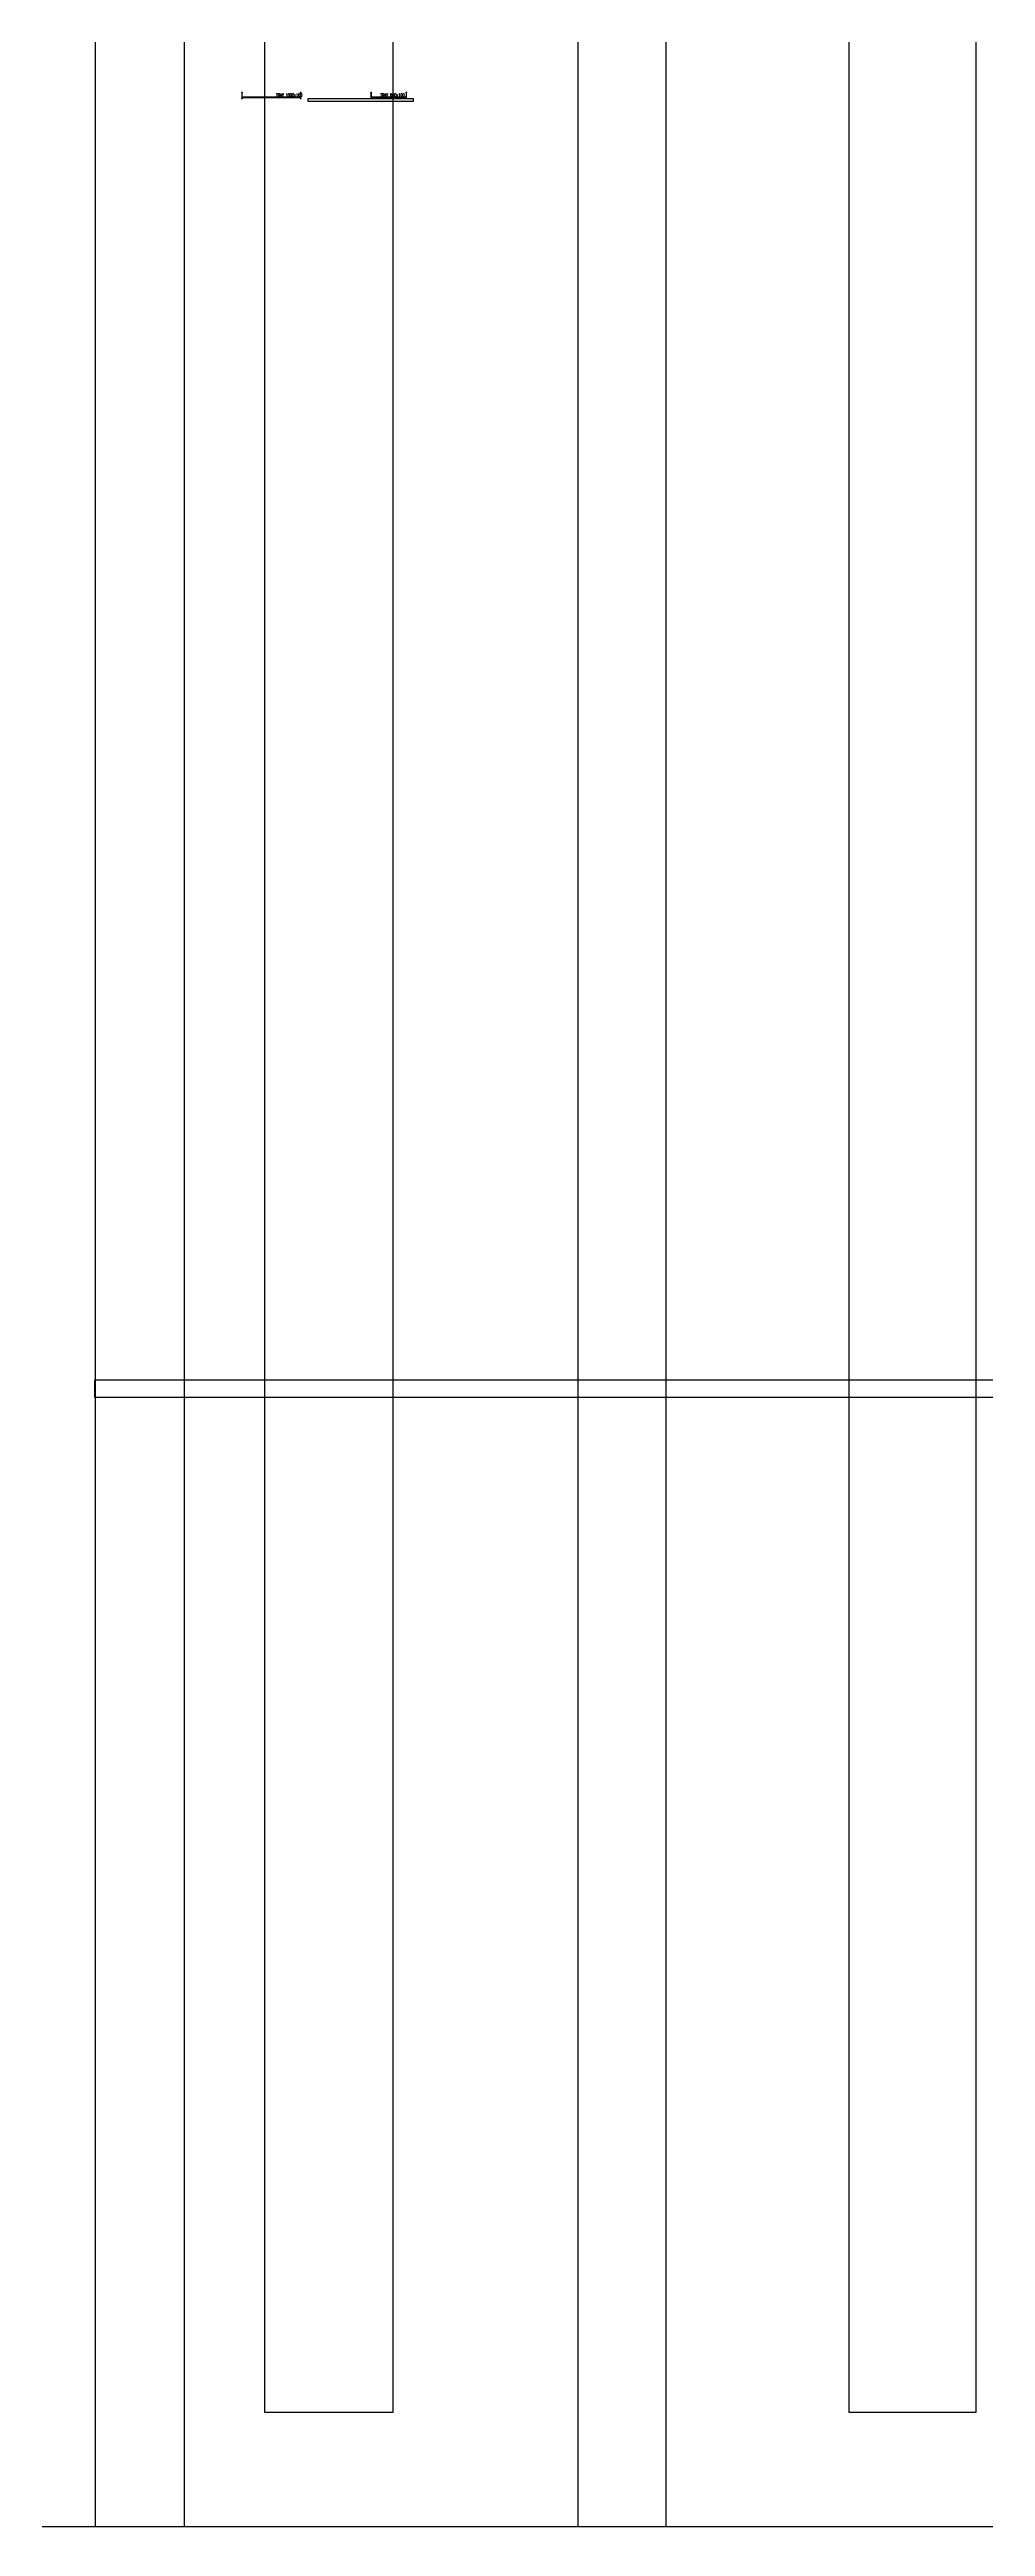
# Model space of a CAD drawing. Header units: millimetres. Extents: x -192235 to 515711, y 45168 to 947868.
# Drawn here: x 127251 to 143208, y 488080 to 530280 of the extents above; entities that cross this region are included whole.
import ezdxf

# ---------------------------------------------------------------- set-up
doc = ezdxf.new("R2010")
doc.units = ezdxf.units.MM
doc.header["$LTSCALE"] = 1000
for name, color, linetype in [('0-tool', 1, 'Continuous'), ('P-UPW', 181, 'Continuous'), ('U-ELE', 2, 'Continuous'), ('U-TXT', 3, 'Continuous')]:
    doc.layers.add(name, color=color, linetype=linetype)
doc.styles.add('dim-txt', font='simplex.shx', dxfattribs={"width": 0.8})

# ---------------------------------------------------------------- blocks, each defined once
blk = doc.blocks.new('*U35')
for p, q in [((-1, 9.659999999999854), (-1, 9.5)), ((-1, 9.5), (-0.7599999999947613, 9.5)), ((-0.1199999999953434, 0.2999999999992724), (-1, 0.2999999999992724)), ((-1, 0.2999999999992724), (-1, 0)), ((-1, 0), (1, 0)), ((-0.7599999999947613, 9.5), (-0.7599999999947613, 9.659999999999854)), ((0.6600000000034925, 10), (-0.6599999999962165, 10)), ((-0.6599999999962165, 9.7599999999984), (-0.1199999999953434, 9.7599999999984)), ((-0.1199999999953434, 9.7599999999984), (-0.1199999999953434, 0.2999999999992724)), ((0.1200000000026193, 2.540000000000873), (0.1200000000026193, 9.7599999999984)), ((0.1200000000026193, 9.7599999999984), (0.6600000000034925, 9.7599999999984)), ((0.1200000000026193, 1.840000000000146), (59.88000000000466, 1.840000000000146)), ((0.1200000000026193, 0.2999999999992724), (0.1200000000026193, 1.840000000000146)), ((1, 0.2999999999992724), (0.1200000000026193, 0.2999999999992724)), ((59.38000000000466, 2.040000000000873), (0.6200000000026193, 2.040000000000873)), ((0.7600000000020373, 9.659999999999854), (0.7600000000020373, 9.5)), ((0.7600000000020373, 9.5), (1, 9.5)), ((1, 9.5), (1, 9.659999999999854)), ((1, 0), (1, 0.2999999999992724)), ((59, 9.659999999999854), (59, 9.5)), ((59, 9.5), (59.24000000000524, 9.5)), ((59.88000000000466, 0.2999999999992724), (59, 0.2999999999992724)), ((59, 0.2999999999992724), (59, 0)), ((59, 0), (61, 0)), ((59.24000000000524, 9.5), (59.24000000000524, 9.659999999999854)), ((60.66000000000349, 10), (59.34000000000378, 10)), ((59.34000000000378, 9.7599999999984), (59.88000000000466, 9.7599999999984)), ((59.88000000000466, 9.7599999999984), (59.88000000000466, 2.540000000000873)), ((59.88000000000466, 1.840000000000146), (59.88000000000466, 0.2999999999992724)), ((60.12000000000262, 0.2999999999992724), (60.12000000000262, 9.7599999999984)), ((60.12000000000262, 9.7599999999984), (60.66000000000349, 9.7599999999984)), ((61, 0.2999999999992724), (60.12000000000262, 0.2999999999992724)), ((60.76000000000204, 9.659999999999854), (60.76000000000204, 9.5)), ((60.76000000000204, 9.5), (61, 9.5)), ((61, 9.5), (61.00000000000728, 9.659999999999854)), ((61, 0), (61, 0.2999999999992724))]:
    blk.add_line(p, q)
for centre, radius, start, end in [((-0.6599999999980355, 9.659999999998035), 0.3400000000019645, 89.99999999969347, 179.9999999996935), ((-0.6599999999962165, 9.659999999999854), 0.09999999999854481, 90, 180), ((0.6200000000026182, 2.540000000000872), 0.4999999999999991, 179.9999999999999, 270.0000000000001), ((0.6600000000021493, 9.66000000000215), 0.3399999999978507, 359.9999999996132, 89.99999999977366), ((0.6600000000036323, 9.659999999999995), 0.09999999999840448, 359.9999999999196, 90.00000000008016), ((59.34000000000196, 9.659999999998035), 0.3400000000019645, 89.99999999969347, 179.9999999996935), ((59.34000000000378, 9.659999999999854), 0.09999999999854481, 90, 180), ((59.38000000000466, 2.540000000000874), 0.5, 270, 359.9999999999999), ((60.66000000000579, 9.659999999998512), 0.3400000000014884, 2.26305820157731e-10, 90.00000000038676), ((60.66000000000363, 9.659999999999995), 0.09999999999840448, 359.9999999999196, 90.00000000008039)]:
    blk.add_arc(centre, radius, start, end)
blk = doc.blocks.new('*U36')
for p, q in [((-1, 9.659999999999854), (-1, 9.5)), ((-1, 9.5), (-0.7599999999947613, 9.5)), ((-0.1199999999953434, 0.2999999999992724), (-1, 0.2999999999992724)), ((-1, 0.2999999999992724), (-1, 0)), ((-1, 0), (1, 0)), ((-0.7599999999947613, 9.5), (-0.7599999999947613, 9.659999999999854)), ((0.6600000000034925, 10), (-0.6599999999962165, 10)), ((-0.6599999999962165, 9.7599999999984), (-0.1199999999953434, 9.7599999999984)), ((-0.1199999999953434, 9.7599999999984), (-0.1199999999953434, 0.2999999999992724)), ((0.1200000000026193, 2.540000000000873), (0.1200000000026193, 9.7599999999984)), ((0.1200000000026193, 9.7599999999984), (0.6600000000034925, 9.7599999999984)), ((0.1200000000026193, 1.840000000000146), (99.88000000000466, 1.840000000000146)), ((0.1200000000026193, 0.2999999999992724), (0.1200000000026193, 1.840000000000146)), ((1, 0.2999999999992724), (0.1200000000026193, 0.2999999999992724)), ((99.38000000000466, 2.040000000000873), (0.6200000000026193, 2.040000000000873)), ((0.7600000000020373, 9.659999999999854), (0.7600000000020373, 9.5)), ((0.7600000000020373, 9.5), (1, 9.5)), ((1, 9.5), (1, 9.659999999999854)), ((1, 0), (1, 0.2999999999992724)), ((99, 9.659999999999854), (99, 9.5)), ((99, 9.5), (99.24000000000524, 9.5)), ((99.88000000000466, 0.2999999999992724), (99, 0.2999999999992724)), ((99, 0.2999999999992724), (99, 0)), ((99, 0), (101, 0)), ((99.24000000000524, 9.5), (99.24000000000524, 9.659999999999854)), ((100.6600000000035, 10), (99.34000000000378, 10)), ((99.34000000000378, 9.7599999999984), (99.88000000000466, 9.7599999999984)), ((99.88000000000466, 9.7599999999984), (99.88000000000466, 2.540000000000873)), ((99.88000000000466, 1.840000000000146), (99.88000000000466, 0.2999999999992724)), ((100.1200000000026, 0.2999999999992724), (100.1200000000026, 9.7599999999984)), ((100.1200000000026, 9.7599999999984), (100.6600000000035, 9.7599999999984)), ((101, 0.2999999999992724), (100.1200000000026, 0.2999999999992724)), ((100.760000000002, 9.659999999999854), (100.760000000002, 9.5)), ((100.760000000002, 9.5), (101, 9.5)), ((101, 9.5), (101.0000000000073, 9.659999999999854)), ((101, 0), (101, 0.2999999999992724))]:
    blk.add_line(p, q)
for centre, radius, start, end in [((-0.6599999999980355, 9.659999999998035), 0.3400000000019645, 89.99999999969347, 179.9999999996935), ((-0.6599999999962165, 9.659999999999854), 0.09999999999854481, 90, 180), ((0.6200000000026182, 2.540000000000872), 0.4999999999999991, 179.9999999999999, 270.0000000000001), ((0.6600000000021493, 9.66000000000215), 0.3399999999978507, 359.9999999996132, 89.99999999977366), ((0.6600000000036323, 9.659999999999995), 0.09999999999840448, 359.9999999999196, 90.00000000008016), ((99.34000000000196, 9.659999999998035), 0.3400000000019645, 89.99999999969347, 179.9999999996935), ((99.34000000000378, 9.659999999999854), 0.09999999999854481, 90, 180), ((99.38000000000466, 2.540000000000874), 0.5, 270, 359.9999999999999), ((100.6600000000058, 9.659999999998512), 0.3400000000014884, 2.26305820157731e-10, 90.00000000038676), ((100.6600000000036, 9.659999999999995), 0.09999999999840448, 359.9999999999196, 90.00000000008039)]:
    blk.add_arc(centre, radius, start, end)

msp = doc.modelspace()

# ---------------------------------------------------------------- linework, layer by layer
for p, q in [((128035.0000000002, 488079.7429013376), (128035.0000000002, 756939.1094618028)), ((129549.9999999997, 488079.7429013376), (129549.9999999997, 756939.1094618028)), ((136265.000160184, 488079.7429013376), (136265.000160184, 756939.1094618028)), ((137764.9999999988, 488079.7429013376), (137764.9999999988, 756939.1094618028)), ((95411.60768314125, 488079.7429013376), (196561.4175411747, 488079.7429013376))]:
    msp.add_line(p, q)
at = {"color": 1}
msp.add_lwpolyline([(128024.8858206736, 507614.8064479536), (213024.8858209441, 507614.806447905), (213024.8858209441, 507314.806447905), (128024.8858206736, 507314.8064479536)], close=True, dxfattribs=at)
at = {"layer": '0-tool'}
for points in [[(133103.6252294209, 490020.7489872904), (130923.9585703756, 490020.7489872904), (130923.9585703756, 570958.7161095766), (133103.6252294209, 570958.7161095766)], [(143042.9999999987, 490020.7489857318), (140882.9999999982, 490020.7489857318), (140882.9999999982, 570958.7161095766), (143042.9999999987, 570958.7161095766)]]:
    msp.add_lwpolyline(points, close=True, dxfattribs=at)
at = {"layer": 'P-UPW', "color": 4}
msp.add_lwpolyline([(131658.7568595884, 529445.830774974), (133453.7568595884, 529445.830774974), (133453.7568595884, 529396.9452216189), (131658.7596334387, 529395.830774974)], close=True, dxfattribs=at)

# ---------------------------------------------------------------- block references
at = {"layer": 'U-ELE', "color": 7, "xscale": 10, "yscale": 10, "zscale": 10}
for name, p in [('*U36', (130533.7596334385, 529445.830774974)), ('*U35', (132733.7596334385, 529445.830774974))]:
    msp.add_blockref(name, p, dxfattribs=at)

# ---------------------------------------------------------------- texts
at = {"layer": 'U-TXT', "style": 'dim-txt', "width": 0.7}
for s, p in [('TRAY 1000x100', (131111.8670804935, 529479.307775971)), ('TRAY 600x100', (132892.8643066432, 529479.307775971))]:
    msp.add_text(s, height=50, dxfattribs=at).set_placement(p)

doc.saveas('drawing.dxf')
